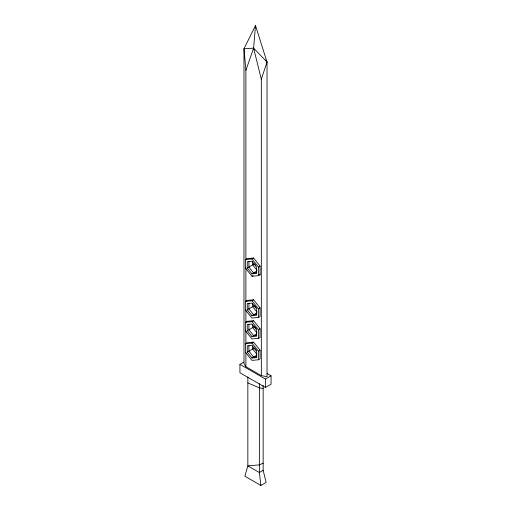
<?xml version="1.0" encoding="UTF-8"?>
<svg xmlns="http://www.w3.org/2000/svg" width="511" height="511" viewBox="0 0 511 511"><rect width="100%" height="100%" fill="white"/><g stroke="black" fill="none" stroke-linecap="round" stroke-linejoin="round"><path stroke-width="0.77" d="M245.887 259.939L245.887 70.301L253.609 48.168L255.5 25.55L267.023 62.042L267.023 376.722L261.325 375.617L245.887 366.706L243.977 363.417L243.977 48.743L255.5 25.55L255.647 27.121M261.325 375.617L261.325 79.218L267.023 62.042L265.816 60.036M245.484 259.543L247.132 258.592L253.609 258.017L260.08 266.071L260.08 274.701L258.438 275.653L251.961 276.234L245.484 268.179L245.484 259.543L251.961 258.968L253.609 258.017M247.26 268.02L247.26 261.747L251.961 261.325L256.663 267.176L256.663 273.449L251.961 273.87L247.26 268.02L254.497 263.836M258.438 275.653L258.438 267.023L260.08 266.071M251.961 273.87L256.758 271.098M251.961 276.234L253.06 275.601M245.484 301.349L247.132 300.398L253.609 299.823L260.08 307.877L260.08 316.507L258.438 317.459L251.961 318.04L245.484 309.985L245.484 301.349L251.961 300.775L253.609 299.823M247.26 309.826L247.26 303.553L251.961 303.132L256.663 308.983L256.663 315.255L251.961 315.677L247.26 309.826L254.497 305.642M258.438 317.459L258.438 308.829L260.08 307.877M251.961 315.677L256.758 312.904M245.484 322.256L247.132 321.304L253.609 320.723L260.08 328.777L260.08 337.413L258.438 338.365L251.961 338.94L245.484 330.885L245.484 322.256L251.961 321.675L253.609 320.723M247.26 330.726L247.26 324.459L251.961 324.038L256.663 329.889L256.663 336.161L251.961 336.577L247.26 330.726L254.497 326.548M258.438 338.365L258.438 329.729L260.08 328.777M251.961 336.577L256.758 333.804M245.484 343.679L247.132 342.728L253.609 342.146L260.08 350.201L260.08 358.837L258.438 359.789L251.961 360.364L245.484 352.309L245.484 343.679L251.961 343.098L253.609 342.146M247.26 352.156L247.26 345.883L251.961 345.462L256.663 351.312L256.663 357.585L251.961 358.007L247.26 352.156L254.497 347.972M258.438 359.789L258.438 351.153L260.08 350.201M266.94 373.4L271.073 375.783L271.073 384.189L265.394 387.466L239.927 372.762L239.927 364.356L243.709 362.171M251.961 358.007L256.758 355.234M239.927 364.356L265.394 379.06L271.073 375.783M263.152 385.332L263.152 470.337L259.371 472.522L247.848 465.872L247.848 376.977M263.152 463.177L259.371 464.869L247.848 465.872L244.865 476.201L260.878 485.45L266.135 482.416L263.152 470.337M256.746 272.638L253.609 272.919L248.902 267.068L248.902 261.581M258.643 274.829L260.08 274.701M256.746 314.444L253.609 314.725L248.902 308.874L248.902 303.387M256.746 335.35L253.609 335.625L248.902 329.774L248.902 324.287M256.746 356.774L253.609 357.055L248.902 351.204L248.902 345.717M267.023 62.042L253.609 48.168L243.977 48.743L245.887 70.301M263.152 388.417L259.371 387.843L247.848 382.905M251.961 258.968L258.438 267.023M254.97 264.423L255.909 265.592M256.924 270.147L252.69 264.883L252.69 261.747M251.961 300.775L258.438 308.829M254.97 306.23L256.381 307.986M256.924 311.953L252.69 306.689L252.69 303.553M251.961 321.675L258.438 329.729M254.97 327.129L256.381 328.886M256.924 332.859L252.69 327.589L252.69 324.459M251.961 343.098L258.438 351.153M254.97 348.559L256.381 350.316M256.924 354.283L252.69 349.019L252.69 345.883M253.609 48.168L261.325 79.218M260.878 485.45L259.371 472.522L259.371 383.601M265.394 379.06L265.394 387.466M245.887 267.905L245.887 301.369M245.887 310.132L245.887 322.882M245.887 330.853L245.887 344.395M245.887 352.366L245.887 366.706"/></g></svg>
